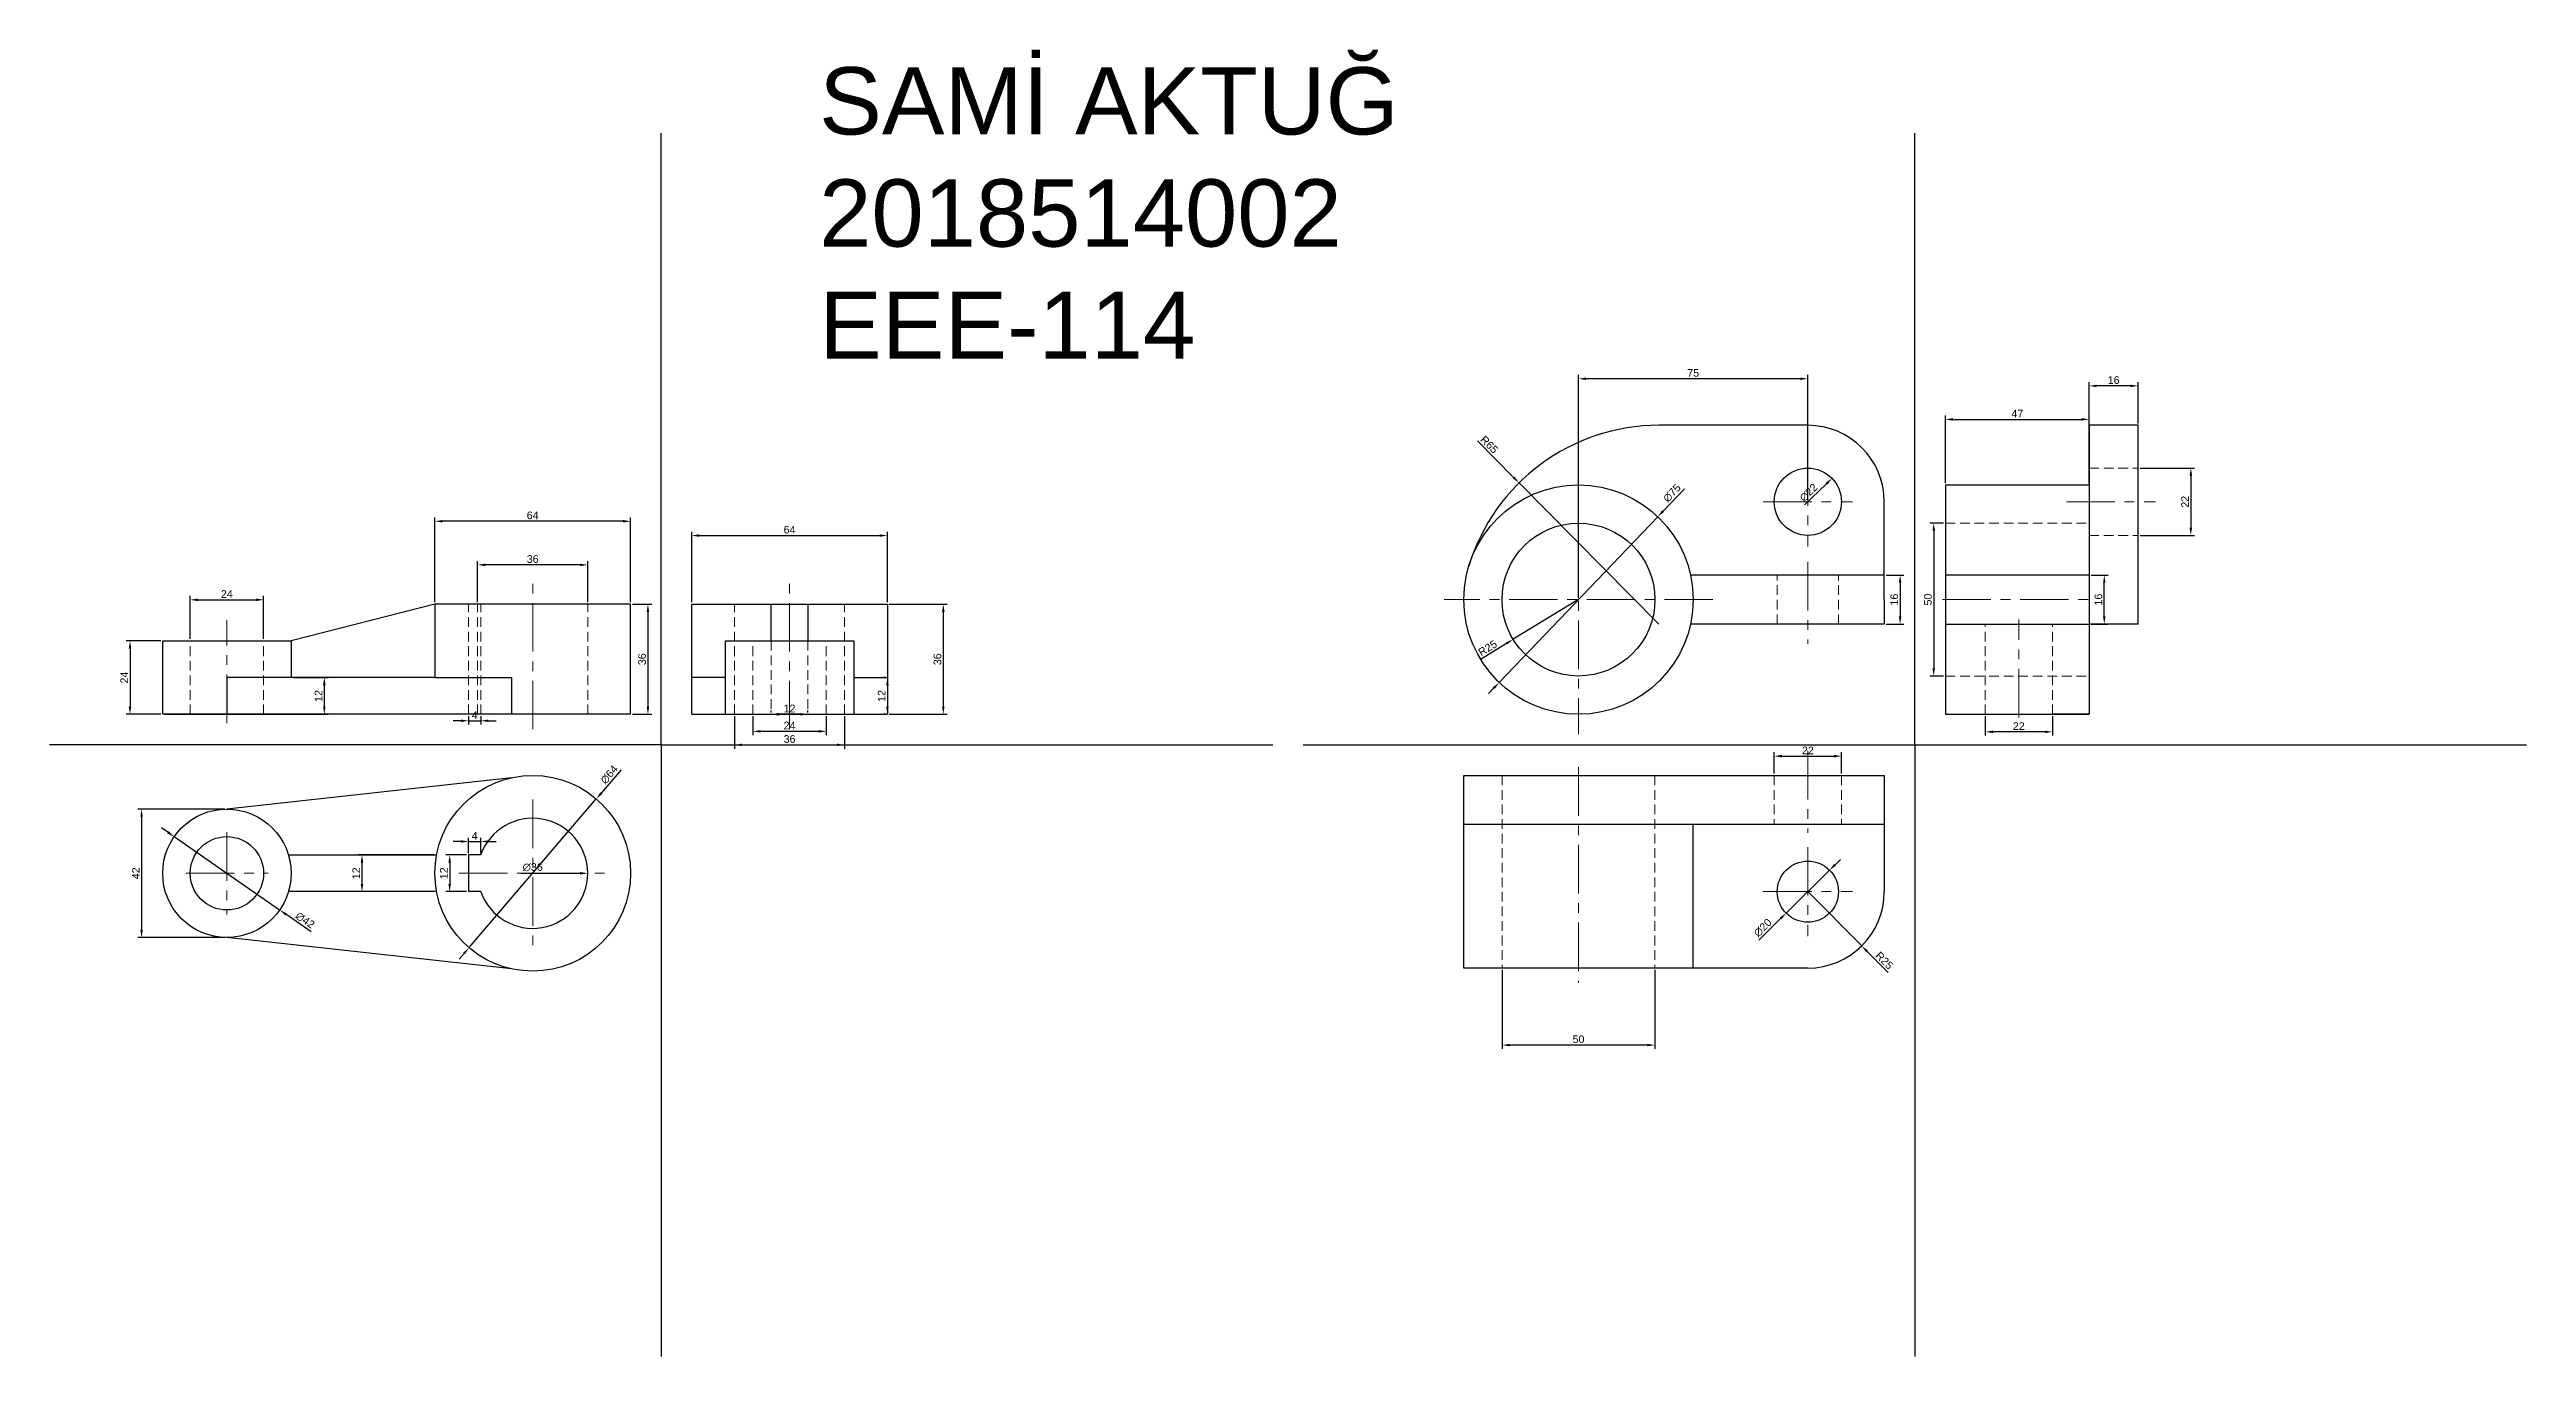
# Model space of a CAD drawing. Header units: millimetres. Extents: x 0 to 810, y 0 to 427.
import ezdxf

# ---------------------------------------------------------------- set-up
doc = ezdxf.new("R2010")
doc.units = ezdxf.units.MM
doc.header["$LTSCALE"] = 0.25
doc.linetypes.add('CENTERX2', pattern=[101.6, 63.5, -12.7, 12.7, -12.7])
doc.linetypes.add('HIDDENX2', pattern=[19.05, 12.7, -6.35])
for name, color, linetype, lineweight in [('center', 1, 'CENTERX2', 15), ('dimension', 3, 'Continuous', 9), ('hidden', 2, 'HIDDENX2', 13)]:
    doc.layers.add(name, color=color, linetype=linetype, lineweight=lineweight)
doc.styles.get("Standard").update_dxf_attribs({"font": 'arial.ttf'})
doc.dimstyles.new('ISO-25', dxfattribs={"dimtxt": 2.5, "dimasz": 2.5, "dimexe": 1.25, "dimexo": 0.625, "dimtad": 1, "dimtxsty": 'Standard', "dimcen": 2.5, "dimadec": 0, "dimazin": 0, "dimtfac": 1, "dimtmove": 0, "dimatfit": 3, "dimfxl": 1, "dimarcsym": 0})

# ---------------------------------------------------------------- blocks, each defined once
blk = doc.blocks.new('*D2')
at = {"layer": 'Defpoints', "color": 0, "transparency": 16777216}
for p in [(140, 258.85), (140, 246), (176, 246)]:
    blk.add_point(p, dxfattribs=at)
at = {"layer": 'dimension', "color": 0, "lineweight": -2, "transparency": 16777216}
for p, q in [((140, 246.62), (140, 260.1)), ((176, 246.62), (176, 260.1)), ((173.5, 258.85), (142.5, 258.85))]:
    blk.add_line(p, q, dxfattribs=at)
at = {"layer": 'dimension', "color": 0, "transparency": 16777216}
for points in [[(142.5, 259.26), (142.5, 258.43), (140, 258.85)], [(173.5, 259.26), (173.5, 258.43), (176, 258.85)]]:
    blk.add_solid(points, dxfattribs=at)
at = {"layer": 'dimension', "color": 0, "transparency": 16777216, "insert": (158, 260.75), "char_height": 2.5, "attachment_point": 5}
blk.add_mtext('36', dxfattribs=at)
blk = doc.blocks.new('*D4')
at = {"layer": 'Defpoints', "color": 0, "transparency": 16777216}
for p in [(137.03, 210), (141.03, 210), (141.03, 207.89)]:
    blk.add_point(p, dxfattribs=at)
at = {"layer": 'dimension', "color": 0, "lineweight": -2, "transparency": 16777216}
for p, q in [((134.53, 207.89), (132.03, 207.89)), ((137.03, 209.38), (137.03, 206.64)), ((137.03, 207.89), (141.03, 207.89)), ((141.03, 209.38), (141.03, 206.64)), ((143.53, 207.89), (146.03, 207.89))]:
    blk.add_line(p, q, dxfattribs=at)
at = {"layer": 'dimension', "color": 0, "transparency": 16777216}
for points in [[(134.53, 208.3), (134.53, 207.47), (137.03, 207.89)], [(143.53, 208.3), (143.53, 207.47), (141.03, 207.89)]]:
    blk.add_solid(points, dxfattribs=at)
at = {"layer": 'dimension', "color": 0, "transparency": 16777216, "insert": (139.03, 209.76), "char_height": 2.5, "attachment_point": 5}
blk.add_mtext('4', dxfattribs=at)
blk = doc.blocks.new('*D5')
at = {"layer": 'Defpoints', "color": 0, "transparency": 16777216}
for p in [(79, 222), (37, 210), (89.85, 210)]:
    blk.add_point(p, dxfattribs=at)
at = {"layer": 'dimension', "color": 0, "lineweight": -2, "transparency": 16777216}
for p, q in [((79.62, 222), (91.1, 222)), ((89.85, 219.5), (89.85, 212.5)), ((37.62, 210), (91.1, 210))]:
    blk.add_line(p, q, dxfattribs=at)
at = {"layer": 'dimension', "color": 0, "transparency": 16777216}
for points in [[(89.44, 219.5), (90.27, 219.5), (89.85, 222)], [(89.44, 212.5), (90.27, 212.5), (89.85, 210)]]:
    blk.add_solid(points, dxfattribs=at)
at = {"layer": 'dimension', "color": 0, "transparency": 16777216, "insert": (87.97, 216), "char_height": 2.5, "attachment_point": 5, "rotation": 90}
blk.add_mtext('12', dxfattribs=at)
blk = doc.blocks.new('*D6')
at = {"layer": 'Defpoints', "color": 0, "transparency": 16777216}
for p in [(70, 247.44), (46, 234), (70, 234)]:
    blk.add_point(p, dxfattribs=at)
at = {"layer": 'dimension', "color": 0, "lineweight": -2, "transparency": 16777216}
for p, q in [((46, 234.62), (46, 248.69)), ((48.5, 247.44), (67.5, 247.44)), ((70, 234.62), (70, 248.69))]:
    blk.add_line(p, q, dxfattribs=at)
at = {"layer": 'dimension', "color": 0, "transparency": 16777216}
for points in [[(48.5, 247.86), (48.5, 247.02), (46, 247.44)], [(67.5, 247.86), (67.5, 247.02), (70, 247.44)]]:
    blk.add_solid(points, dxfattribs=at)
at = {"layer": 'dimension', "color": 0, "transparency": 16777216, "insert": (58, 249.32), "char_height": 2.5, "attachment_point": 5}
blk.add_mtext('24', dxfattribs=at)
blk = doc.blocks.new('*D7')
at = {"layer": 'Defpoints', "color": 0, "transparency": 16777216}
for p in [(37, 234), (26.32, 210), (37, 210)]:
    blk.add_point(p, dxfattribs=at)
at = {"layer": 'dimension', "color": 0, "lineweight": -2, "transparency": 16777216}
for p, q in [((36.38, 234), (25.07, 234)), ((26.32, 231.5), (26.32, 212.5)), ((36.38, 210), (25.07, 210))]:
    blk.add_line(p, q, dxfattribs=at)
at = {"layer": 'dimension', "color": 0, "transparency": 16777216}
for points in [[(25.9, 231.5), (26.73, 231.5), (26.32, 234)], [(25.9, 212.5), (26.73, 212.5), (26.32, 210)]]:
    blk.add_solid(points, dxfattribs=at)
at = {"layer": 'dimension', "color": 0, "transparency": 16777216, "insert": (24.44, 222), "char_height": 2.5, "attachment_point": 5, "rotation": 90}
blk.add_mtext('24', dxfattribs=at)
blk = doc.blocks.new('*D8')
at = {"layer": 'Defpoints', "color": 0, "transparency": 16777216}
for p in [(190, 246), (190, 210), (195.69, 210)]:
    blk.add_point(p, dxfattribs=at)
at = {"layer": 'dimension', "color": 0, "lineweight": -2, "transparency": 16777216}
for p, q in [((190.62, 246), (196.94, 246)), ((195.69, 243.5), (195.69, 212.5)), ((190.62, 210), (196.94, 210))]:
    blk.add_line(p, q, dxfattribs=at)
at = {"layer": 'dimension', "color": 0, "transparency": 16777216}
for points in [[(195.27, 243.5), (196.1, 243.5), (195.69, 246)], [(195.27, 212.5), (196.1, 212.5), (195.69, 210)]]:
    blk.add_solid(points, dxfattribs=at)
at = {"layer": 'dimension', "color": 0, "transparency": 16777216, "insert": (193.79, 228), "char_height": 2.5, "attachment_point": 5, "rotation": 90}
blk.add_mtext('36', dxfattribs=at)
blk = doc.blocks.new('*D9')
at = {"layer": 'Defpoints', "color": 0, "transparency": 16777216}
for p in [(126, 273.12), (126, 246), (190, 246)]:
    blk.add_point(p, dxfattribs=at)
at = {"layer": 'dimension', "color": 0, "lineweight": -2, "transparency": 16777216}
for p, q in [((126, 246.62), (126, 274.37)), ((187.5, 273.12), (128.5, 273.12)), ((190, 246.62), (190, 274.37))]:
    blk.add_line(p, q, dxfattribs=at)
at = {"layer": 'dimension', "color": 0, "transparency": 16777216}
for points in [[(128.5, 273.54), (128.5, 272.71), (126, 273.12)], [(187.5, 273.54), (187.5, 272.71), (190, 273.12)]]:
    blk.add_solid(points, dxfattribs=at)
at = {"layer": 'dimension', "color": 0, "transparency": 16777216, "insert": (158, 275.03), "char_height": 2.5, "attachment_point": 5}
blk.add_mtext('64', dxfattribs=at)
blk = doc.blocks.new('*D10')
at = {"layer": 'Defpoints', "color": 0, "transparency": 16777216}
for p in [(126.57, 164), (102.18, 152), (126.57, 152)]:
    blk.add_point(p, dxfattribs=at)
at = {"layer": 'dimension', "color": 0, "lineweight": -2, "transparency": 16777216}
for p, q in [((125.94, 164), (100.93, 164)), ((102.18, 161.5), (102.18, 154.5)), ((125.94, 152), (100.93, 152))]:
    blk.add_line(p, q, dxfattribs=at)
at = {"layer": 'dimension', "color": 0, "transparency": 16777216}
for points in [[(101.76, 161.5), (102.59, 161.5), (102.18, 164)], [(101.76, 154.5), (102.59, 154.5), (102.18, 152)]]:
    blk.add_solid(points, dxfattribs=at)
at = {"layer": 'dimension', "color": 0, "transparency": 16777216, "insert": (100.3, 158), "char_height": 2.5, "attachment_point": 5, "rotation": 90}
blk.add_mtext('12', dxfattribs=at)
blk = doc.blocks.new('*D11')
at = {"layer": 'Defpoints', "color": 0, "transparency": 16777216}
for p in [(137.03, 164), (141.03, 168.4), (141.03, 164)]:
    blk.add_point(p, dxfattribs=at)
at = {"layer": 'dimension', "color": 0, "lineweight": -2, "transparency": 16777216}
for p, q in [((134.53, 168.4), (132.03, 168.4)), ((137.03, 164.62), (137.03, 169.65)), ((137.03, 168.4), (141.03, 168.4)), ((141.03, 164.62), (141.03, 169.65)), ((143.53, 168.4), (146.03, 168.4))]:
    blk.add_line(p, q, dxfattribs=at)
at = {"layer": 'dimension', "color": 0, "transparency": 16777216}
for points in [[(134.53, 168.82), (134.53, 167.98), (137.03, 168.4)], [(143.53, 168.82), (143.53, 167.98), (141.03, 168.4)]]:
    blk.add_solid(points, dxfattribs=at)
at = {"layer": 'dimension', "color": 0, "transparency": 16777216, "insert": (139.03, 170.28), "char_height": 2.5, "attachment_point": 5}
blk.add_mtext('4', dxfattribs=at)
blk = doc.blocks.new('*D12')
at = {"layer": 'Defpoints', "color": 0, "transparency": 16777216}
for p in [(137.03, 164), (130.85, 152), (137.03, 152)]:
    blk.add_point(p, dxfattribs=at)
at = {"layer": 'dimension', "color": 0, "lineweight": -2, "transparency": 16777216}
for p, q in [((136.4, 164), (129.6, 164)), ((130.85, 161.5), (130.85, 154.5)), ((136.4, 152), (129.6, 152))]:
    blk.add_line(p, q, dxfattribs=at)
at = {"layer": 'dimension', "color": 0, "transparency": 16777216}
for points in [[(130.43, 161.5), (131.26, 161.5), (130.85, 164)], [(130.43, 154.5), (131.26, 154.5), (130.85, 152)]]:
    blk.add_solid(points, dxfattribs=at)
at = {"layer": 'dimension', "color": 0, "transparency": 16777216, "insert": (128.97, 158), "char_height": 2.5, "attachment_point": 5, "rotation": 90}
blk.add_mtext('12', dxfattribs=at)
blk = doc.blocks.new('*D13')
at = {"layer": 'Defpoints', "color": 0, "transparency": 16777216}
for p in [(58, 179), (30.1, 137), (58, 137)]:
    blk.add_point(p, dxfattribs=at)
at = {"layer": 'dimension', "color": 0, "lineweight": -2, "transparency": 16777216}
for p, q in [((57.37, 179), (28.85, 179)), ((30.1, 176.5), (30.1, 139.5)), ((57.37, 137), (28.85, 137))]:
    blk.add_line(p, q, dxfattribs=at)
at = {"layer": 'dimension', "color": 0, "transparency": 16777216}
for points in [[(29.69, 176.5), (30.52, 176.5), (30.1, 179)], [(29.69, 139.5), (30.52, 139.5), (30.1, 137)]]:
    blk.add_solid(points, dxfattribs=at)
at = {"layer": 'dimension', "color": 0, "transparency": 16777216, "insert": (28.22, 158), "char_height": 2.5, "attachment_point": 5, "rotation": 90}
blk.add_mtext('42', dxfattribs=at)
blk = doc.blocks.new('*D14')
at = {"layer": 'Defpoints', "color": 0, "transparency": 16777216}
for p in [(274, 268.44), (210, 246), (274, 246)]:
    blk.add_point(p, dxfattribs=at)
at = {"layer": 'dimension', "color": 0, "lineweight": -2, "transparency": 16777216}
for p, q in [((210, 246.62), (210, 269.69)), ((212.5, 268.44), (271.5, 268.44)), ((274, 246.62), (274, 269.69))]:
    blk.add_line(p, q, dxfattribs=at)
at = {"layer": 'dimension', "color": 0, "transparency": 16777216}
for points in [[(212.5, 268.86), (212.5, 268.03), (210, 268.44)], [(271.5, 268.86), (271.5, 268.03), (274, 268.44)]]:
    blk.add_solid(points, dxfattribs=at)
at = {"layer": 'dimension', "color": 0, "transparency": 16777216, "insert": (242, 270.35), "char_height": 2.5, "attachment_point": 5}
blk.add_mtext('64', dxfattribs=at)
blk = doc.blocks.new('*D15')
at = {"layer": 'Defpoints', "color": 0, "transparency": 16777216}
for p in [(274, 246), (274, 210), (292.28, 210)]:
    blk.add_point(p, dxfattribs=at)
at = {"layer": 'dimension', "color": 0, "lineweight": -2, "transparency": 16777216}
for p, q in [((274.62, 246), (293.53, 246)), ((292.28, 243.5), (292.28, 212.5)), ((274.62, 210), (293.53, 210))]:
    blk.add_line(p, q, dxfattribs=at)
at = {"layer": 'dimension', "color": 0, "transparency": 16777216}
for points in [[(291.86, 243.5), (292.69, 243.5), (292.28, 246)], [(291.86, 212.5), (292.69, 212.5), (292.28, 210)]]:
    blk.add_solid(points, dxfattribs=at)
at = {"layer": 'dimension', "color": 0, "transparency": 16777216, "insert": (290.37, 228), "char_height": 2.5, "attachment_point": 5, "rotation": 90}
blk.add_mtext('36', dxfattribs=at)
blk = doc.blocks.new('*D16')
at = {"layer": 'Defpoints', "color": 0, "transparency": 16777216}
for p in [(274, 222), (274, 210), (274, 210)]:
    blk.add_point(p, dxfattribs=at)
at = {"layer": 'dimension', "color": 0, "lineweight": -2, "transparency": 16777216}
for p, q in [((273.38, 222), (272.75, 222)), ((274, 219.5), (274, 212.5)), ((273.38, 210), (272.75, 210))]:
    blk.add_line(p, q, dxfattribs=at)
at = {"layer": 'dimension', "color": 0, "transparency": 16777216}
for points in [[(273.58, 219.5), (274.42, 219.5), (274, 222)], [(273.58, 212.5), (274.42, 212.5), (274, 210)]]:
    blk.add_solid(points, dxfattribs=at)
at = {"layer": 'dimension', "color": 0, "transparency": 16777216, "insert": (272.12, 216), "char_height": 2.5, "attachment_point": 5, "rotation": 90}
blk.add_mtext('12', dxfattribs=at)
blk = doc.blocks.new('*D17')
at = {"layer": 'Defpoints', "color": 0, "transparency": 16777216}
for p in [(236, 210), (236, 210), (248, 210)]:
    blk.add_point(p, dxfattribs=at)
at = {"layer": 'dimension', "color": 0, "lineweight": -2, "transparency": 16777216}
for p, q in [((236, 210.62), (236, 211.25)), ((248, 210.62), (248, 211.25)), ((245.5, 210), (238.5, 210))]:
    blk.add_line(p, q, dxfattribs=at)
at = {"layer": 'dimension', "color": 0, "transparency": 16777216}
for points in [[(238.5, 210.42), (238.5, 209.58), (236, 210)], [(245.5, 210.42), (245.5, 209.58), (248, 210)]]:
    blk.add_solid(points, dxfattribs=at)
at = {"layer": 'dimension', "color": 0, "transparency": 16777216, "insert": (242, 211.88), "char_height": 2.5, "attachment_point": 5}
blk.add_mtext('12', dxfattribs=at)
blk = doc.blocks.new('*D18')
at = {"layer": 'Defpoints', "color": 0, "transparency": 16777216}
for p in [(230, 210), (230, 204.42), (254, 210)]:
    blk.add_point(p, dxfattribs=at)
at = {"layer": 'dimension', "color": 0, "lineweight": -2, "transparency": 16777216}
for p, q in [((230, 209.38), (230, 203.17)), ((251.5, 204.42), (232.5, 204.42)), ((254, 209.38), (254, 203.17))]:
    blk.add_line(p, q, dxfattribs=at)
at = {"layer": 'dimension', "color": 0, "transparency": 16777216}
for points in [[(232.5, 204.84), (232.5, 204.01), (230, 204.42)], [(251.5, 204.84), (251.5, 204.01), (254, 204.42)]]:
    blk.add_solid(points, dxfattribs=at)
at = {"layer": 'dimension', "color": 0, "transparency": 16777216, "insert": (242, 206.3), "char_height": 2.5, "attachment_point": 5}
blk.add_mtext('24', dxfattribs=at)
blk = doc.blocks.new('*D19')
at = {"layer": 'Defpoints', "color": 0, "transparency": 16777216}
for p in [(224, 210), (260, 210), (260, 200)]:
    blk.add_point(p, dxfattribs=at)
at = {"layer": 'dimension', "color": 0, "lineweight": -2, "transparency": 16777216}
for p, q in [((224, 209.38), (224, 198.75)), ((260, 209.38), (260, 198.75)), ((226.5, 200), (257.5, 200))]:
    blk.add_line(p, q, dxfattribs=at)
at = {"layer": 'dimension', "color": 0, "transparency": 16777216}
for points in [[(226.5, 200.42), (226.5, 199.58), (224, 200)], [(257.5, 200.42), (257.5, 199.58), (260, 200)]]:
    blk.add_solid(points, dxfattribs=at)
at = {"layer": 'dimension', "color": 0, "transparency": 16777216, "insert": (242, 201.9), "char_height": 2.5, "attachment_point": 5}
blk.add_mtext('36', dxfattribs=at)
blk = doc.blocks.new('*D20')
at = {"layer": 'Defpoints', "color": 0, "transparency": 16777216}
for p in [(600, 255.5), (600, 239.5), (605.16, 239.5)]:
    blk.add_point(p, dxfattribs=at)
at = {"layer": 'dimension', "color": 0, "lineweight": -2, "transparency": 16777216}
for p, q in [((600.62, 255.5), (606.41, 255.5)), ((605.16, 253), (605.16, 242)), ((600.62, 239.5), (606.41, 239.5))]:
    blk.add_line(p, q, dxfattribs=at)
at = {"layer": 'dimension', "color": 0, "transparency": 16777216}
for points in [[(604.74, 253), (605.58, 253), (605.16, 255.5)], [(604.74, 242), (605.58, 242), (605.16, 239.5)]]:
    blk.add_solid(points, dxfattribs=at)
at = {"layer": 'dimension', "color": 0, "transparency": 16777216, "insert": (603.26, 247.5), "char_height": 2.5, "attachment_point": 5, "rotation": 90}
blk.add_mtext('16', dxfattribs=at)
blk = doc.blocks.new('*D21')
at = {"layer": 'Defpoints', "color": 0, "transparency": 16777216}
for p in [(500, 319.73), (575, 279.5), (500, 247.5)]:
    blk.add_point(p, dxfattribs=at)
at = {"layer": 'dimension', "color": 0, "lineweight": -2, "transparency": 16777216}
for p, q in [((500, 248.12), (500, 320.98)), ((572.5, 319.73), (502.5, 319.73)), ((575, 280.12), (575, 320.98))]:
    blk.add_line(p, q, dxfattribs=at)
at = {"layer": 'dimension', "color": 0, "transparency": 16777216}
for points in [[(502.5, 320.14), (502.5, 319.31), (500, 319.73)], [(572.5, 320.14), (572.5, 319.31), (575, 319.73)]]:
    blk.add_solid(points, dxfattribs=at)
at = {"layer": 'dimension', "color": 0, "transparency": 16777216, "insert": (537.5, 321.62), "char_height": 2.5, "attachment_point": 5}
blk.add_mtext('75', dxfattribs=at)
blk = doc.blocks.new('*D22')
at = {"layer": 'Defpoints', "color": 0, "transparency": 16777216}
for p in [(667, 317.38), (667, 304.5), (683, 304.5)]:
    blk.add_point(p, dxfattribs=at)
at = {"layer": 'dimension', "color": 0, "lineweight": -2, "transparency": 16777216}
for p, q in [((667, 305.12), (667, 318.63)), ((680.5, 317.38), (669.5, 317.38)), ((683, 305.12), (683, 318.63))]:
    blk.add_line(p, q, dxfattribs=at)
at = {"layer": 'dimension', "color": 0, "transparency": 16777216}
for points in [[(669.5, 317.8), (669.5, 316.97), (667, 317.38)], [(680.5, 317.8), (680.5, 316.97), (683, 317.38)]]:
    blk.add_solid(points, dxfattribs=at)
at = {"layer": 'dimension', "color": 0, "transparency": 16777216, "insert": (675, 319.28), "char_height": 2.5, "attachment_point": 5}
blk.add_mtext('16', dxfattribs=at)
blk = doc.blocks.new('*D23')
at = {"layer": 'Defpoints', "color": 0, "transparency": 16777216}
for p in [(667, 306.43), (620, 285), (667, 285)]:
    blk.add_point(p, dxfattribs=at)
at = {"layer": 'dimension', "color": 0, "lineweight": -2, "transparency": 16777216}
for p, q in [((620, 285.62), (620, 307.68)), ((622.5, 306.43), (664.5, 306.43)), ((667, 285.62), (667, 307.68))]:
    blk.add_line(p, q, dxfattribs=at)
at = {"layer": 'dimension', "color": 0, "transparency": 16777216}
for points in [[(622.5, 306.85), (622.5, 306.02), (620, 306.43)], [(664.5, 306.85), (664.5, 306.02), (667, 306.43)]]:
    blk.add_solid(points, dxfattribs=at)
at = {"layer": 'dimension', "color": 0, "transparency": 16777216, "insert": (643.5, 308.31), "char_height": 2.5, "attachment_point": 5}
blk.add_mtext('47', dxfattribs=at)
blk = doc.blocks.new('*D24')
at = {"layer": 'Defpoints', "color": 0, "transparency": 16777216}
for p in [(683, 290.5), (683, 268.5), (700.24, 268.5)]:
    blk.add_point(p, dxfattribs=at)
at = {"layer": 'dimension', "color": 0, "lineweight": -2, "transparency": 16777216}
for p, q in [((683.62, 290.5), (701.49, 290.5)), ((700.24, 288), (700.24, 271)), ((683.62, 268.5), (701.49, 268.5))]:
    blk.add_line(p, q, dxfattribs=at)
at = {"layer": 'dimension', "color": 0, "transparency": 16777216}
for points in [[(699.82, 288), (700.66, 288), (700.24, 290.5)], [(699.82, 271), (700.66, 271), (700.24, 268.5)]]:
    blk.add_solid(points, dxfattribs=at)
at = {"layer": 'dimension', "color": 0, "transparency": 16777216, "insert": (698.36, 279.5), "char_height": 2.5, "attachment_point": 5, "rotation": 90}
blk.add_mtext('22', dxfattribs=at)
blk = doc.blocks.new('*D25')
at = {"layer": 'Defpoints', "color": 0, "transparency": 16777216}
for p in [(633, 210), (633, 204.26), (655, 210)]:
    blk.add_point(p, dxfattribs=at)
at = {"layer": 'dimension', "color": 0, "lineweight": -2, "transparency": 16777216}
for p, q in [((633, 209.38), (633, 203.01)), ((652.5, 204.26), (635.5, 204.26)), ((655, 209.38), (655, 203.01))]:
    blk.add_line(p, q, dxfattribs=at)
at = {"layer": 'dimension', "color": 0, "transparency": 16777216}
for points in [[(635.5, 204.67), (635.5, 203.84), (633, 204.26)], [(652.5, 204.67), (652.5, 203.84), (655, 204.26)]]:
    blk.add_solid(points, dxfattribs=at)
at = {"layer": 'dimension', "color": 0, "transparency": 16777216, "insert": (644, 206.14), "char_height": 2.5, "attachment_point": 5}
blk.add_mtext('22', dxfattribs=at)
blk = doc.blocks.new('*D26')
at = {"layer": 'Defpoints', "color": 0, "transparency": 16777216}
for p in [(620, 272.5), (616.16, 222.5), (620, 222.5)]:
    blk.add_point(p, dxfattribs=at)
at = {"layer": 'dimension', "color": 0, "lineweight": -2, "transparency": 16777216}
for p, q in [((619.38, 272.5), (614.91, 272.5)), ((616.16, 270), (616.16, 225)), ((619.38, 222.5), (614.91, 222.5))]:
    blk.add_line(p, q, dxfattribs=at)
at = {"layer": 'dimension', "color": 0, "transparency": 16777216}
for points in [[(615.75, 270), (616.58, 270), (616.16, 272.5)], [(615.75, 225), (616.58, 225), (616.16, 222.5)]]:
    blk.add_solid(points, dxfattribs=at)
at = {"layer": 'dimension', "color": 0, "transparency": 16777216, "insert": (614.26, 247.5), "char_height": 2.5, "attachment_point": 5, "rotation": 90}
blk.add_mtext('50', dxfattribs=at)
blk = doc.blocks.new('*D27')
at = {"layer": 'Defpoints', "color": 0, "transparency": 16777216}
for p in [(667, 255.5), (671.94, 255.5), (667, 239.5)]:
    blk.add_point(p, dxfattribs=at)
at = {"layer": 'dimension', "color": 0, "lineweight": -2, "transparency": 16777216}
for p, q in [((667.62, 255.5), (673.19, 255.5)), ((671.94, 242), (671.94, 253)), ((667.62, 239.5), (673.19, 239.5))]:
    blk.add_line(p, q, dxfattribs=at)
at = {"layer": 'dimension', "color": 0, "transparency": 16777216}
for points in [[(671.53, 253), (672.36, 253), (671.94, 255.5)], [(671.53, 242), (672.36, 242), (671.94, 239.5)]]:
    blk.add_solid(points, dxfattribs=at)
at = {"layer": 'dimension', "color": 0, "transparency": 16777216, "insert": (670.04, 247.5), "char_height": 2.5, "attachment_point": 5, "rotation": 90}
blk.add_mtext('16', dxfattribs=at)
blk = doc.blocks.new('*D28')
at = {"layer": 'Defpoints', "color": 0, "transparency": 16777216}
for p in [(475, 127), (525, 127), (475, 101.82)]:
    blk.add_point(p, dxfattribs=at)
at = {"layer": 'dimension', "color": 0, "lineweight": -2, "transparency": 16777216}
for p, q in [((475, 126.38), (475, 100.57)), ((525, 126.38), (525, 100.57)), ((522.5, 101.82), (477.5, 101.82))]:
    blk.add_line(p, q, dxfattribs=at)
at = {"layer": 'dimension', "color": 0, "transparency": 16777216}
for points in [[(477.5, 102.24), (477.5, 101.41), (475, 101.82)], [(522.5, 102.24), (522.5, 101.41), (525, 101.82)]]:
    blk.add_solid(points, dxfattribs=at)
at = {"layer": 'dimension', "color": 0, "transparency": 16777216, "insert": (500, 103.72), "char_height": 2.5, "attachment_point": 5}
blk.add_mtext('50', dxfattribs=at)
blk = doc.blocks.new('*D29')
at = {"layer": 'Defpoints', "color": 0, "transparency": 16777216}
for p in [(586, 196.31), (564, 190), (586, 190)]:
    blk.add_point(p, dxfattribs=at)
at = {"layer": 'dimension', "color": 0, "lineweight": -2, "transparency": 16777216}
for p, q in [((564, 190.62), (564, 197.56)), ((566.5, 196.31), (583.5, 196.31)), ((586, 190.62), (586, 197.56))]:
    blk.add_line(p, q, dxfattribs=at)
at = {"layer": 'dimension', "color": 0, "transparency": 16777216}
for points in [[(566.5, 196.73), (566.5, 195.89), (564, 196.31)], [(583.5, 196.73), (583.5, 195.89), (586, 196.31)]]:
    blk.add_solid(points, dxfattribs=at)
at = {"layer": 'dimension', "color": 0, "transparency": 16777216, "insert": (575, 198.19), "char_height": 2.5, "attachment_point": 5}
blk.add_mtext('22', dxfattribs=at)
blk = doc.blocks.new('*D30')
at = {"layer": 'Defpoints', "color": 0, "transparency": 16777216}
for p in [(575, 152), (592.6, 134.25)]:
    blk.add_point(p, dxfattribs=at)
at = {"layer": 'dimension', "color": 0, "lineweight": -2, "transparency": 16777216}
for p, q in [((575, 152), (592.6, 134.25)), ((601.22, 125.56), (594.36, 132.47))]:
    blk.add_line(p, q, dxfattribs=at)
at = {"layer": 'dimension', "color": 0, "transparency": 16777216}
blk.add_solid([(594.66, 132.77), (594.07, 132.18), (592.6, 134.25)], dxfattribs=at)
at = {"layer": 'dimension', "color": 0, "transparency": 16777216, "insert": (600.02, 129.47), "char_height": 2.5, "attachment_point": 5, "rotation": 314.76133}
blk.add_mtext('R25', dxfattribs=at)
blk = doc.blocks.new('*D31')
at = {"layer": 'Defpoints', "color": 0, "transparency": 16777216}
for p in [(500, 247.5), (478.64, 234.52)]:
    blk.add_point(p, dxfattribs=at)
at = {"layer": 'dimension', "color": 0, "lineweight": -2, "transparency": 16777216}
for p, q in [((500, 247.5), (478.64, 234.52)), ((468.17, 228.16), (476.5, 233.22))]:
    blk.add_line(p, q, dxfattribs=at)
at = {"layer": 'dimension', "color": 0, "transparency": 16777216}
blk.add_solid([(476.28, 233.57), (476.72, 232.86), (478.64, 234.52)], dxfattribs=at)
at = {"layer": 'dimension', "color": 0, "transparency": 16777216, "insert": (470.28, 231.66), "char_height": 2.5, "attachment_point": 5, "rotation": 31.28878}
blk.add_mtext('R25', dxfattribs=at)
blk = doc.blocks.new('*D32')
at = {"layer": 'Defpoints', "color": 0, "transparency": 16777216}
for p in [(480.55, 285.66), (526.31, 239.5)]:
    blk.add_point(p, dxfattribs=at)
at = {"layer": 'dimension', "color": 0, "lineweight": -2, "transparency": 16777216}
for p, q in [((466.92, 299.41), (478.79, 287.44)), ((526.31, 239.5), (480.55, 285.66))]:
    blk.add_line(p, q, dxfattribs=at)
at = {"layer": 'dimension', "color": 0, "transparency": 16777216}
blk.add_solid([(479.09, 287.73), (478.49, 287.14), (480.55, 285.66)], dxfattribs=at)
at = {"layer": 'dimension', "color": 0, "transparency": 16777216, "insert": (470.82, 298.18), "char_height": 2.5, "attachment_point": 5, "rotation": 314.75039}
blk.add_mtext('R65', dxfattribs=at)
blk = doc.blocks.new('*D33')
at = {"layer": 'Defpoints', "color": 0, "transparency": 16777216}
for p in [(582.91, 287.14), (567.09, 271.86)]:
    blk.add_point(p, dxfattribs=at)
at = {"layer": 'dimension', "color": 0, "lineweight": -2, "transparency": 16777216}
blk.add_line((573.9, 278.44), (581.11, 285.41), dxfattribs=at)
at = {"layer": 'dimension', "color": 0, "transparency": 16777216}
blk.add_solid([(580.82, 285.71), (581.4, 285.11), (582.91, 287.14)], dxfattribs=at)
at = {"layer": 'dimension', "color": 0, "transparency": 16777216, "insert": (575.24, 282.47), "char_height": 2.5, "attachment_point": 5, "rotation": 44.013}
blk.add_mtext('∅22', dxfattribs=at)
blk = doc.blocks.new('*D34')
at = {"layer": 'Defpoints', "color": 0, "transparency": 16777216}
for p in [(525.92, 274.6), (474.08, 220.4)]:
    blk.add_point(p, dxfattribs=at)
at = {"layer": 'dimension', "color": 0, "lineweight": -2, "transparency": 16777216}
for p, q in [((534.61, 283.68), (527.65, 276.4)), ((474.08, 220.4), (525.92, 274.6)), ((472.35, 218.6), (470.62, 216.79))]:
    blk.add_line(p, q, dxfattribs=at)
at = {"layer": 'dimension', "color": 0, "transparency": 16777216}
for points in [[(527.35, 276.69), (527.95, 276.11), (525.92, 274.6)], [(472.05, 218.89), (472.65, 218.31), (474.08, 220.4)]]:
    blk.add_solid(points, dxfattribs=at)
at = {"layer": 'dimension', "color": 0, "transparency": 16777216, "insert": (530.57, 282.31), "char_height": 2.5, "attachment_point": 5, "rotation": 46.26671}
blk.add_mtext('∅75', dxfattribs=at)
blk = doc.blocks.new('*D35')
at = {"layer": 'Defpoints', "color": 0, "transparency": 16777216}
for p in [(582.11, 159.03), (567.89, 144.97)]:
    blk.add_point(p, dxfattribs=at)
at = {"layer": 'dimension', "color": 0, "lineweight": -2, "transparency": 16777216}
for p, q in [((583.89, 160.79), (585.66, 162.55)), ((582.11, 159.03), (567.89, 144.97)), ((558.97, 136.15), (566.11, 143.21))]:
    blk.add_line(p, q, dxfattribs=at)
at = {"layer": 'dimension', "color": 0, "transparency": 16777216}
for points in [[(583.59, 161.09), (584.18, 160.49), (582.11, 159.03)], [(565.82, 143.51), (566.41, 142.91), (567.89, 144.97)]]:
    blk.add_solid(points, dxfattribs=at)
at = {"layer": 'dimension', "color": 0, "transparency": 16777216, "insert": (560.27, 140.2), "char_height": 2.5, "attachment_point": 5, "rotation": 44.68731}
blk.add_mtext('∅20', dxfattribs=at)
blk = doc.blocks.new('*D36')
at = {"layer": 'Defpoints', "color": 0, "transparency": 16777216}
for p in [(140, 158), (176, 158)]:
    blk.add_point(p, dxfattribs=at)
at = {"layer": 'dimension', "color": 0, "lineweight": -2, "transparency": 16777216}
blk.add_line((154.23, 158), (173.5, 158), dxfattribs=at)
at = {"layer": 'dimension', "color": 0, "transparency": 16777216}
blk.add_solid([(173.5, 158.42), (173.5, 157.58), (176, 158)], dxfattribs=at)
at = {"layer": 'dimension', "color": 0, "transparency": 16777216, "insert": (158, 159.97), "char_height": 2.5, "attachment_point": 5}
blk.add_mtext('∅36', dxfattribs=at)
blk = doc.blocks.new('*D37')
at = {"layer": 'Defpoints', "color": 0, "transparency": 16777216}
for p in [(178.81, 182.31), (137.19, 133.69)]:
    blk.add_point(p, dxfattribs=at)
at = {"layer": 'dimension', "color": 0, "lineweight": -2, "transparency": 16777216}
for p, q in [((186.96, 191.84), (180.43, 184.21)), ((137.19, 133.69), (178.81, 182.31)), ((135.57, 131.79), (133.94, 129.89))]:
    blk.add_line(p, q, dxfattribs=at)
at = {"layer": 'dimension', "color": 0, "transparency": 16777216}
for points in [[(180.12, 184.48), (180.75, 183.94), (178.81, 182.31)], [(135.25, 132.06), (135.88, 131.52), (137.19, 133.69)]]:
    blk.add_solid(points, dxfattribs=at)
at = {"layer": 'dimension', "color": 0, "transparency": 16777216, "insert": (183.01, 190.26), "char_height": 2.5, "attachment_point": 5, "rotation": 49.44051}
blk.add_mtext('∅64', dxfattribs=at)
blk = doc.blocks.new('*D38')
at = {"layer": 'Defpoints', "color": 0, "transparency": 16777216}
for p in [(40.75, 169.98), (75.25, 146.02)]:
    blk.add_point(p, dxfattribs=at)
at = {"layer": 'dimension', "color": 0, "lineweight": -2, "transparency": 16777216}
for p, q in [((38.7, 171.4), (36.64, 172.83)), ((40.75, 169.98), (75.25, 146.02)), ((85.54, 138.88), (77.3, 144.6))]:
    blk.add_line(p, q, dxfattribs=at)
at = {"layer": 'dimension', "color": 0, "transparency": 16777216}
for points in [[(38.93, 171.75), (38.46, 171.06), (40.75, 169.98)], [(77.54, 144.94), (77.07, 144.25), (75.25, 146.02)]]:
    blk.add_solid(points, dxfattribs=at)
at = {"layer": 'dimension', "color": 0, "transparency": 16777216, "insert": (83.57, 142.64), "char_height": 2.5, "attachment_point": 5, "rotation": 325.22464}
blk.add_mtext('∅42', dxfattribs=at)

msp = doc.modelspace()

# ---------------------------------------------------------------- linework, layer by layer
for p, q in [((200, 200), (200, 400)), ((610, 200), (610, 400)), ((575, 304.5), (526.311, 304.5)), ((683, 304.5), (667, 304.5)), ((667, 304.5), (667, 210)), ((683, 239.5), (683, 304.5)), ((620, 285), (620, 210)), ((620, 285), (667, 285)), ((600, 255.5), (600, 279.5)), ((600, 255.5), (536.637, 255.5)), ((600, 247.5), (600, 255.5)), ((667, 255.5), (620, 255.5)), ((126, 246), (79, 234)), ((158, 246), (126, 246)), ((126, 246), (126, 222)), ((190, 246), (158, 246)), ((190, 210), (190, 246)), ((210, 210), (210, 246)), ((210, 246), (274, 246)), ((231, 246), (243, 246)), ((236, 234), (236, 246)), ((236, 246), (248, 246)), ((248, 246), (248, 234)), ((274, 246), (274, 210)), ((600, 247.5), (600, 239.5)), ((600, 239.5), (536.637, 239.5)), ((620, 239.5), (667, 239.5)), ((683, 239.5), (667, 239.5)), ((37, 210), (37, 234)), ((37, 234), (58, 234)), ((58, 234), (79, 234)), ((79, 234), (79, 222)), ((221, 210), (221, 234)), ((221, 234), (263, 234)), ((263, 234), (263, 210)), ((79, 222), (58, 222)), ((58, 222), (58, 210)), ((126, 222), (79, 222)), ((126, 222), (151.044, 222)), ((151.044, 222), (151.044, 210)), ((221, 222), (210, 222)), ((263, 222), (274, 222)), ((190, 210), (37, 210)), ((210, 210), (274, 210)), ((620, 210), (667, 210)), ((667, 210), (655, 210)), ((200, 200), (0, 200)), ((200, 200), (400, 200)), ((200, 200), (200, 0)), ((410, 200), (610, 200)), ((610, 200), (810, 200)), ((610, 200), (610, 0)), ((151.044, 189.235), (58, 179)), ((462.5, 127), (462.5, 190)), ((462.5, 190), (600, 190)), ((600, 190), (600, 174)), ((600, 174), (462.5, 174)), ((537.5, 127), (537.5, 174)), ((600, 174), (600, 152)), ((78.125, 164), (126.568, 164)), ((141.029, 164), (137.029, 164)), ((137.029, 164), (137.029, 152)), ((126.568, 152), (78.125, 152)), ((141.029, 152), (137.029, 152)), ((151.044, 126.765), (58, 137)), ((575, 127), (462.5, 127))]:
    msp.add_line(p, q)
for centre, radius in [((500, 247.5), 37.5), ((575, 279.5), 11), ((500, 247.5), 25), ((158, 158), 32), ((58, 158), 21), ((58, 158), 12), ((575, 152), 10)]:
    msp.add_circle(centre, radius)
for centre, radius, start, end in [((526.311, 239.5), 65, 90, 163.08761), ((575, 279.5), 25, 0, 90), ((158, 158), 18, 199.471221, 160.528779), ((575, 152), 25, 270, 0)]:
    msp.add_arc(centre, radius, start, end)
at = {"layer": 'center'}
for p, q in [((575, 294.089), (575, 264.911)), ((575, 294.089), (575, 264.911)), ((500, 291.467), (500, 203.533)), ((560.411, 279.5), (589.589, 279.5)), ((659.533, 279.5), (688.711, 279.5)), ((575, 259.805), (575, 232.991)), ((158, 205.083), (158, 253.988)), ((242, 205.083), (242, 253.988)), ((543.967, 247.5), (456.033, 247.5)), ((619, 247.5), (668, 247.5)), ((58, 207.082), (58, 240.784)), ((644, 208.968), (644, 240.957)), ((575, 198.005), (575, 171.19)), ((500, 192.684), (500, 122.216)), ((158, 182.118), (158, 133.882)), ((58, 171.454), (58, 144.546)), ((575, 166.589), (575, 137.411)), ((575, 166.589), (575, 137.411)), ((44.546, 158), (71.454, 158)), ((133.882, 158), (182.118, 158)), ((560.411, 152), (589.589, 152))]:
    msp.add_line(p, q, dxfattribs=at)
at = {"layer": 'hidden'}
for p, q in [((667, 290.5), (683, 290.5)), ((620, 272.5), (667, 272.5)), ((667, 268.5), (683, 268.5)), ((565, 239.5), (565, 255.5)), ((585, 239.5), (585, 255.5)), ((137.029, 210), (137.029, 246)), ((140, 210), (140, 246)), ((141.029, 210), (141.029, 246)), ((176, 210), (176, 246)), ((224, 210), (224, 246)), ((260, 210), (260, 246)), ((633, 210), (633, 239.5)), ((655, 210), (655, 239.5)), ((46, 210), (46, 234)), ((70, 210), (70, 234)), ((230, 210), (230, 234)), ((236, 234), (236, 210)), ((248, 234), (248, 210)), ((254, 210), (254, 234)), ((620, 222.5), (667, 222.5)), ((475, 190), (475, 127)), ((525, 190), (525, 127)), ((564, 190), (564, 174)), ((586, 190), (586, 174))]:
    msp.add_line(p, q, dxfattribs=at)

# ---------------------------------------------------------------- texts
at = {"insert": (251.679, 421.599), "char_height": 22, "attachment_point": 1}
msp.add_mtext_dynamic_manual_height_columns('SAMİ AKTUĞ \\P2018514002 EEE-114', width=242.48638, gutter_width=12.5, heights=[0], dxfattribs=at)

# ---------------------------------------------------------------- dimensions: what is measured, and where the dimension line sits
at = {"layer": 'dimension'}
for base, p1, p2, picture, middle in [((500, 319.726), (575, 279.5), (500, 247.5), '*D21', (537.5, 321.622)), ((667, 317.382), (683, 304.5), (667, 304.5), '*D22', (675, 319.283)), ((667, 306.434), (620, 285), (667, 285), '*D23', (643.5, 308.309)), ((126, 273.124), (190, 246), (126, 246), '*D9', (158, 275.025)), ((274, 268.444), (210, 246), (274, 246), '*D14', (242, 270.345)), ((140, 258.846), (176, 246), (140, 246), '*D2', (158, 260.749)), ((70, 247.441), (46, 234), (70, 234), '*D6', (58, 249.321)), ((141.029, 207.887), (137.029, 210), (141.029, 210), '*D4', (139.029, 209.762)), ((236, 210), (248, 210), (236, 210), '*D17', (242, 211.88)), ((260, 200), (224, 210), (260, 210), '*D19', (242, 201.902)), ((230, 204.423), (254, 210), (230, 210), '*D18', (242, 206.304)), ((633, 204.256), (655, 210), (633, 210), '*D25', (644, 206.136)), ((586, 196.31), (564, 190), (586, 190), '*D29', (575, 198.19)), ((141.029, 168.401), (137.029, 164), (141.029, 164), '*D11', (139.029, 170.276)), ((475, 101.823), (525, 127), (475, 127), '*D28', (500, 103.725))]:
    dim = msp.add_linear_dim(base=base, p1=p1, p2=p2, dimstyle='ISO-25', dxfattribs=at)
    dim.commit()
    dim.dimension.update_dxf_attribs({"geometry": picture, "text_midpoint": middle})
dim = msp.add_radius_dim(center=(526.311, 239.5), mpoint=(480.549, 285.662), dimstyle='ISO-25', dxfattribs=at)
dim.commit()
dim.dimension.update_dxf_attribs({"geometry": '*D32', "text_midpoint": (469.466, 296.842), "dimtype": 164})
for p1, p2, picture, middle in [((474.076, 220.404), (525.924, 274.596), '*D34', (530.572, 282.307)), ((137.192, 133.689), (178.808, 182.311), '*D37', (183.013, 190.256)), ((40.751, 169.978), (75.249, 146.022), '*D38', (83.571, 142.644)), ((582.11, 159.032), (567.89, 144.968), '*D35', (560.268, 140.201))]:
    dim = msp.add_diameter_dim_2p(p1=p1, p2=p2, dimstyle='ISO-25', dxfattribs=at)
    dim.commit()
    dim.dimension.update_dxf_attribs({"geometry": picture, "text_midpoint": middle})
for p1, p2, picture, middle in [((567.089, 271.857), (582.911, 287.143), '*D33', (576.609, 281.054)), ((140, 158), (176, 158), '*D36', (158, 158))]:
    dim = msp.add_diameter_dim_2p(p1=p1, p2=p2, dimstyle='ISO-25', dxfattribs=at)
    dim.commit()
    dim.dimension.update_dxf_attribs({"geometry": picture, "text_midpoint": middle, "dimtype": 163})
for base, p1, p2, picture, middle in [((700.239, 268.5), (683, 290.5), (683, 268.5), '*D24', (698.359, 279.5)), ((616.163, 222.5), (620, 272.5), (620, 222.5), '*D26', (614.262, 247.5)), ((605.16, 239.5), (600, 255.5), (600, 239.5), '*D20', (603.259, 247.5)), ((671.943, 255.5), (667, 239.5), (667, 255.5), '*D27', (670.041, 247.5)), ((195.688, 210), (190, 246), (190, 210), '*D8', (193.786, 228)), ((292.276, 210), (274, 246), (274, 210), '*D15', (290.373, 228)), ((26.316, 210), (37, 234), (37, 210), '*D7', (24.436, 222)), ((89.853, 210), (79, 222), (37, 210), '*D5', (87.973, 216)), ((274, 210), (274, 222), (274, 210), '*D16', (272.12, 216)), ((30.104, 137), (58, 179), (58, 137), '*D13', (28.224, 158)), ((130.846, 152), (137.029, 164), (137.029, 152), '*D12', (128.966, 158))]:
    dim = msp.add_linear_dim(base=base, p1=p1, p2=p2, angle=90, dimstyle='ISO-25', dxfattribs=at)
    dim.commit()
    dim.dimension.update_dxf_attribs({"geometry": picture, "text_midpoint": middle})
for center, mpoint, picture, middle in [((500, 247.5), (478.636, 234.516), '*D31', (470.281, 231.664)), ((575, 152), (592.604, 134.249), '*D30', (600.025, 129.466))]:
    dim = msp.add_radius_dim(center=center, mpoint=mpoint, dimstyle='ISO-25', dxfattribs=at)
    dim.commit()
    dim.dimension.update_dxf_attribs({"geometry": picture, "text_midpoint": middle})
dim = msp.add_linear_dim(base=(102.177, 152), p1=(126.568, 164), p2=(126.568, 152), angle=90, dimstyle='ISO-25', dxfattribs=at)
dim.commit()
dim.dimension.update_dxf_attribs({"geometry": '*D10', "text_midpoint": (102.177, 158), "dimtype": 160})

doc.saveas('drawing.dxf')
